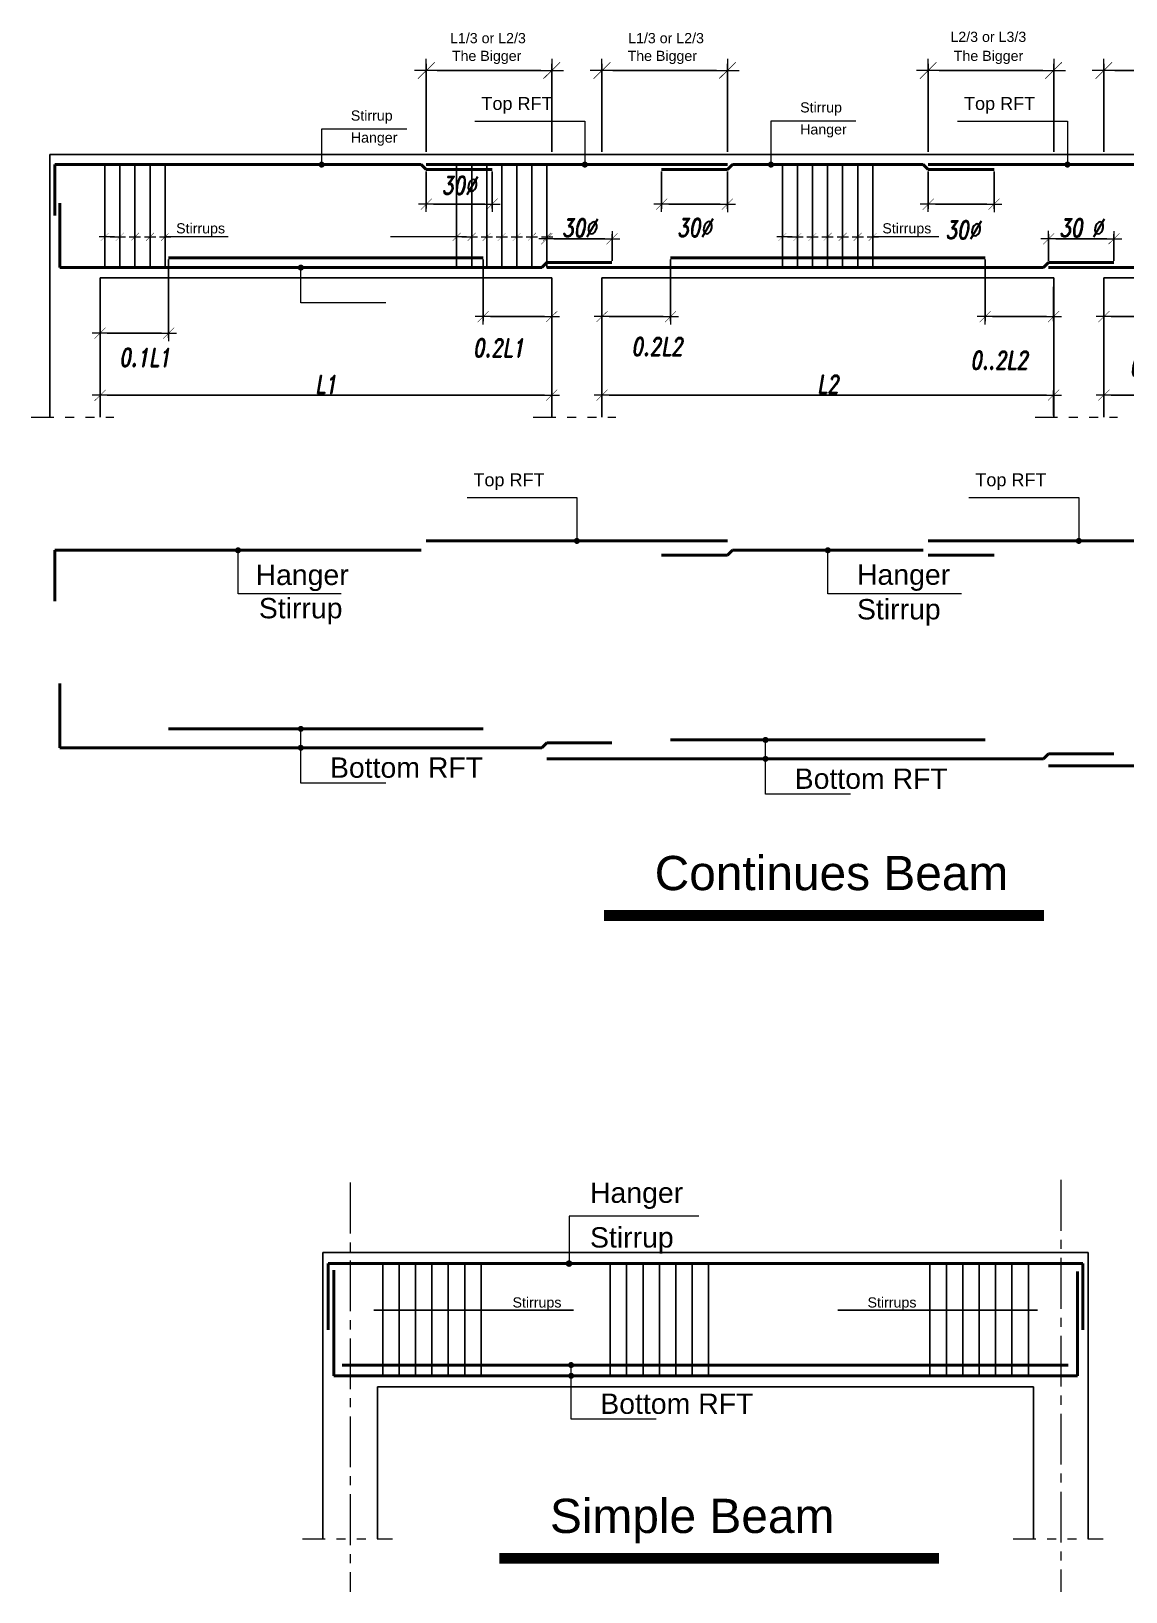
# Model space of a CAD drawing. Header units: metres. Extents: x 202848 to 204724, y 1924431 to 1925550.
# Drawn here: x 203866.86 to 203878.97, y 1924952.9 to 1924970.17 of the extents above; entities that cross this region are included whole.
import ezdxf

# ---------------------------------------------------------------- set-up
doc = ezdxf.new("R2010")
doc.units = ezdxf.units.M
doc.header["$MEASUREMENT"] = 0
doc.linetypes.add('CENTER2', pattern=[1.125, 0.75, -0.125, 0.125, -0.125])
doc.linetypes.add('DIVIDE2', pattern=[0.625, 0.25, -0.125, 0, -0.125, 0, -0.125])
for name, color, linetype, lineweight in [('AXES', 254, 'CENTER2', 9), ('Dim', 8, 'Continuous', 15), ('steel', 5, 'Continuous', 40)]:
    doc.layers.add(name, color=color, linetype=linetype, lineweight=lineweight)
for name, color, linetype in [('H.Text', 3, 'Continuous'), ('SEC-CON', 3, 'Continuous'), ('semells', 40, 'Continuous'), ('STIRR', 8, 'Continuous')]:
    doc.layers.add(name, color=color, linetype=linetype)
doc.styles.add('1', font='arial.ttf')
doc.styles.add('H.English', font='arial.ttf')
doc.styles.add('SEC-DIM1', font='romand.shx', dxfattribs={"width": 0.75, "oblique": 10})
doc.dimstyles.new('SEC-DIM1', dxfattribs={"dimtxt": 0.2, "dimasz": 0.08, "dimexe": 0.05, "dimexo": 0.02, "dimgap": 0.02, "dimtad": 1, "dimdec": 3, "dimzin": 0, "dimdsep": 46, "dimtxsty": 'SEC-DIM1', "dimblk1": 'DD', "dimblk2": 'DD', "dimsah": 1, "dimcen": 1, "dimclrd": 8, "dimclre": 8, "dimclrt": 3, "dimadec": 0, "dimazin": 0, "dimtfac": 1, "dimtdec": 3, "dimtmove": 2, "dimatfit": 3, "dimldrblk": 'DD', "dimfxl": 1, "dimtolj": 1, "dimtzin": 0, "dimarcsym": 0})

# ---------------------------------------------------------------- blocks, each defined once
blk = doc.blocks.new('DD')
at = {"layer": 'Dim'}
for p, q in [((-1.07, 0), (1.09, 0)), ((0, 1.07), (0, -1.09))]:
    blk.add_line(p, q, dxfattribs=at)
at = {"layer": 'Dim', "const_width": 0.0662}
blk.add_lwpolyline([(0.76, 0.76), (-0.77, -0.76)], dxfattribs=at)
blk = doc.blocks.new('*D1047')
at = {"layer": 'Defpoints', "color": 0, "lineweight": -2, "transparency": 16777216}
for p in [(203878.167, 1924966.143), (203873.171, 1924965.897), (203878.167, 1924965.897)]:
    blk.add_point(p, dxfattribs=at)
at = {"layer": 'Dim', "color": 8, "lineweight": -2, "transparency": 16777216}
for p, q in [((203873.171, 1924965.917), (203873.171, 1924966.193)), ((203878.167, 1924965.917), (203878.167, 1924966.193)), ((203873.251, 1924966.143), (203878.087, 1924966.143))]:
    blk.add_line(p, q, dxfattribs=at)
at = {"layer": 'Dim', "color": 8, "lineweight": -2, "transparency": 16777216, "xscale": 0.08, "yscale": 0.08, "zscale": 0.08, "rotation": 180}
blk.add_blockref('DD', (203873.171, 1924966.143), dxfattribs=at)
at = {"layer": 'Dim', "color": 8, "lineweight": -2, "transparency": 16777216, "xscale": 0.08, "yscale": 0.08, "zscale": 0.08}
blk.add_blockref('DD', (203878.167, 1924966.143), dxfattribs=at)
at = {"layer": 'Dim', "color": 3, "transparency": 16777216, "insert": (203875.669, 1924966.263), "char_height": 0.2, "attachment_point": 5, "style": 'SEC-DIM1'}
blk.add_mtext('\\A1;L2', dxfattribs=at)
blk = doc.blocks.new('*D1048')
at = {"layer": 'Defpoints', "color": 0, "lineweight": -2, "transparency": 16777216}
for p in [(203872.615, 1924966.141), (203867.619, 1924965.897), (203872.615, 1924965.897)]:
    blk.add_point(p, dxfattribs=at)
at = {"layer": 'Dim', "color": 8, "lineweight": -2, "transparency": 16777216}
for p, q in [((203867.619, 1924965.917), (203867.619, 1924966.191)), ((203872.615, 1924965.917), (203872.615, 1924966.191)), ((203867.699, 1924966.141), (203872.535, 1924966.141))]:
    blk.add_line(p, q, dxfattribs=at)
at = {"layer": 'Dim', "color": 8, "lineweight": -2, "transparency": 16777216, "xscale": 0.08, "yscale": 0.08, "zscale": 0.08, "rotation": 180}
blk.add_blockref('DD', (203867.619, 1924966.141), dxfattribs=at)
at = {"layer": 'Dim', "color": 8, "lineweight": -2, "transparency": 16777216, "xscale": 0.08, "yscale": 0.08, "zscale": 0.08}
blk.add_blockref('DD', (203872.615, 1924966.141), dxfattribs=at)
at = {"layer": 'Dim', "color": 3, "transparency": 16777216, "insert": (203870.117, 1924966.261), "char_height": 0.2, "attachment_point": 5, "style": 'SEC-DIM1'}
blk.add_mtext('\\A1;L1', dxfattribs=at)
blk = doc.blocks.new('*D1049')
at = {"layer": 'Defpoints', "color": 0, "lineweight": -2, "transparency": 16777216}
for p in [(203871.227, 1924968.637), (203871.956, 1924968.637), (203871.956, 1924968.256)]:
    blk.add_point(p, dxfattribs=at)
at = {"layer": 'Dim', "color": 8, "lineweight": -2, "transparency": 16777216}
for p, q in [((203871.227, 1924968.617), (203871.227, 1924968.206)), ((203871.956, 1924968.617), (203871.956, 1924968.206)), ((203871.307, 1924968.256), (203871.876, 1924968.256))]:
    blk.add_line(p, q, dxfattribs=at)
at = {"layer": 'Dim', "color": 8, "lineweight": -2, "transparency": 16777216, "xscale": 0.08, "yscale": 0.08, "zscale": 0.08, "rotation": 180}
blk.add_blockref('DD', (203871.227, 1924968.256), dxfattribs=at)
at = {"layer": 'Dim', "color": 8, "lineweight": -2, "transparency": 16777216, "xscale": 0.08, "yscale": 0.08, "zscale": 0.08}
blk.add_blockref('DD', (203871.956, 1924968.256), dxfattribs=at)
at = {"layer": 'Dim', "color": 3, "transparency": 16777216, "insert": (203871.592, 1924968.463), "char_height": 0.2, "attachment_point": 5, "style": 'SEC-DIM1'}
blk.add_mtext('\\A1;30%%c', dxfattribs=at)
blk = doc.blocks.new('*D1050')
at = {"layer": 'Defpoints', "color": 0, "lineweight": -2, "transparency": 16777216}
for p in [(203873.282, 1924967.872), (203872.56, 1924967.608), (203873.282, 1924967.608)]:
    blk.add_point(p, dxfattribs=at)
at = {"layer": 'Dim', "color": 8, "lineweight": -2, "transparency": 16777216}
for p, q in [((203872.56, 1924967.628), (203872.56, 1924967.922)), ((203873.282, 1924967.628), (203873.282, 1924967.922)), ((203872.64, 1924967.872), (203873.202, 1924967.872))]:
    blk.add_line(p, q, dxfattribs=at)
at = {"layer": 'Dim', "color": 8, "lineweight": -2, "transparency": 16777216, "xscale": 0.08, "yscale": 0.08, "zscale": 0.08, "rotation": 180}
blk.add_blockref('DD', (203872.56, 1924967.872), dxfattribs=at)
at = {"layer": 'Dim', "color": 8, "lineweight": -2, "transparency": 16777216, "xscale": 0.08, "yscale": 0.08, "zscale": 0.08}
blk.add_blockref('DD', (203873.282, 1924967.872), dxfattribs=at)
at = {"layer": 'Dim', "color": 3, "transparency": 16777216, "insert": (203872.921, 1924967.992), "char_height": 0.2, "attachment_point": 5, "style": 'SEC-DIM1'}
blk.add_mtext('\\A1;30%%c', dxfattribs=at)
blk = doc.blocks.new('*D1051')
at = {"layer": 'Defpoints', "color": 0, "lineweight": -2, "transparency": 16777216}
for p in [(203871.857, 1924967.662), (203872.615, 1924967.361), (203872.615, 1924967.011)]:
    blk.add_point(p, dxfattribs=at)
at = {"layer": 'Dim', "color": 8, "lineweight": -2, "transparency": 16777216}
for p, q in [((203871.857, 1924967.642), (203871.857, 1924966.961)), ((203872.615, 1924967.341), (203872.615, 1924966.961)), ((203871.937, 1924967.011), (203872.535, 1924967.011))]:
    blk.add_line(p, q, dxfattribs=at)
at = {"layer": 'Dim', "color": 8, "lineweight": -2, "transparency": 16777216, "xscale": 0.08, "yscale": 0.08, "zscale": 0.08, "rotation": 180}
blk.add_blockref('DD', (203871.857, 1924967.011), dxfattribs=at)
at = {"layer": 'Dim', "color": 8, "lineweight": -2, "transparency": 16777216, "xscale": 0.08, "yscale": 0.08, "zscale": 0.08}
blk.add_blockref('DD', (203872.615, 1924967.011), dxfattribs=at)
at = {"layer": 'Dim', "color": 3, "transparency": 16777216, "insert": (203872.026, 1924966.665), "char_height": 0.2, "attachment_point": 5, "style": 'SEC-DIM1'}
blk.add_mtext('\\A1;0.2L1', dxfattribs=at)
blk = doc.blocks.new('*D1052')
at = {"layer": 'Defpoints', "color": 0, "lineweight": -2, "transparency": 16777216}
for p in [(203868.377, 1924967.662), (203867.619, 1924967.361), (203867.619, 1924966.828)]:
    blk.add_point(p, dxfattribs=at)
at = {"layer": 'Dim', "color": 8, "lineweight": -2, "transparency": 16777216}
for p, q in [((203868.377, 1924967.642), (203868.377, 1924966.778)), ((203867.619, 1924967.341), (203867.619, 1924966.778)), ((203868.297, 1924966.828), (203867.699, 1924966.828))]:
    blk.add_line(p, q, dxfattribs=at)
at = {"layer": 'Dim', "color": 8, "lineweight": -2, "transparency": 16777216, "xscale": 0.08, "yscale": 0.08, "zscale": 0.08, "rotation": 180}
blk.add_blockref('DD', (203867.619, 1924966.828), dxfattribs=at)
at = {"layer": 'Dim', "color": 8, "lineweight": -2, "transparency": 16777216, "xscale": 0.08, "yscale": 0.08, "zscale": 0.08}
blk.add_blockref('DD', (203868.377, 1924966.828), dxfattribs=at)
at = {"layer": 'Dim', "color": 3, "transparency": 16777216, "insert": (203868.113, 1924966.559), "char_height": 0.2, "attachment_point": 5, "style": 'SEC-DIM1'}
blk.add_mtext('\\A1;0.1L1', dxfattribs=at)
blk = doc.blocks.new('*D1053')
at = {"layer": 'Defpoints', "color": 0, "lineweight": -2, "transparency": 16777216}
for p in [(203873.83, 1924968.637), (203874.559, 1924968.637), (203874.559, 1924968.255)]:
    blk.add_point(p, dxfattribs=at)
at = {"layer": 'Dim', "color": 8, "lineweight": -2, "transparency": 16777216}
for p, q in [((203873.83, 1924968.617), (203873.83, 1924968.205)), ((203874.559, 1924968.617), (203874.559, 1924968.205)), ((203873.91, 1924968.255), (203874.479, 1924968.255))]:
    blk.add_line(p, q, dxfattribs=at)
at = {"layer": 'Dim', "color": 8, "lineweight": -2, "transparency": 16777216, "xscale": 0.08, "yscale": 0.08, "zscale": 0.08, "rotation": 180}
blk.add_blockref('DD', (203873.83, 1924968.255), dxfattribs=at)
at = {"layer": 'Dim', "color": 8, "lineweight": -2, "transparency": 16777216, "xscale": 0.08, "yscale": 0.08, "zscale": 0.08}
blk.add_blockref('DD', (203874.559, 1924968.255), dxfattribs=at)
at = {"layer": 'Dim', "color": 3, "transparency": 16777216, "insert": (203874.195, 1924967.995), "char_height": 0.2, "attachment_point": 5, "style": 'SEC-DIM1'}
blk.add_mtext('\\A1;30%%c', dxfattribs=at)
blk = doc.blocks.new('*D1054')
at = {"layer": 'Defpoints', "color": 0, "lineweight": -2, "transparency": 16777216}
for p in [(203877.409, 1924967.662), (203878.167, 1924967.361), (203878.167, 1924967.011)]:
    blk.add_point(p, dxfattribs=at)
at = {"layer": 'Dim', "color": 8, "lineweight": -2, "transparency": 16777216}
for p, q in [((203877.409, 1924967.642), (203877.409, 1924966.961)), ((203878.167, 1924967.341), (203878.167, 1924966.961)), ((203877.489, 1924967.011), (203878.087, 1924967.011))]:
    blk.add_line(p, q, dxfattribs=at)
at = {"layer": 'Dim', "color": 8, "lineweight": -2, "transparency": 16777216, "xscale": 0.08, "yscale": 0.08, "zscale": 0.08, "rotation": 180}
blk.add_blockref('DD', (203877.409, 1924967.011), dxfattribs=at)
at = {"layer": 'Dim', "color": 8, "lineweight": -2, "transparency": 16777216, "xscale": 0.08, "yscale": 0.08, "zscale": 0.08}
blk.add_blockref('DD', (203878.167, 1924967.011), dxfattribs=at)
at = {"layer": 'Dim', "color": 3, "transparency": 16777216, "insert": (203877.563, 1924966.528), "char_height": 0.2, "attachment_point": 5, "style": 'SEC-DIM1'}
blk.add_mtext('\\A1;0..2L2', dxfattribs=at)
blk = doc.blocks.new('*D1055')
at = {"layer": 'Defpoints', "color": 0, "lineweight": -2, "transparency": 16777216}
for p in [(203873.929, 1924967.662), (203873.171, 1924967.361), (203873.171, 1924967.011)]:
    blk.add_point(p, dxfattribs=at)
at = {"layer": 'Dim', "color": 8, "lineweight": -2, "transparency": 16777216}
for p, q in [((203873.929, 1924967.642), (203873.929, 1924966.961)), ((203873.171, 1924967.341), (203873.171, 1924966.961)), ((203873.849, 1924967.011), (203873.251, 1924967.011))]:
    blk.add_line(p, q, dxfattribs=at)
at = {"layer": 'Dim', "color": 8, "lineweight": -2, "transparency": 16777216, "xscale": 0.08, "yscale": 0.08, "zscale": 0.08, "rotation": 180}
blk.add_blockref('DD', (203873.171, 1924967.011), dxfattribs=at)
at = {"layer": 'Dim', "color": 8, "lineweight": -2, "transparency": 16777216, "xscale": 0.08, "yscale": 0.08, "zscale": 0.08}
blk.add_blockref('DD', (203873.929, 1924967.011), dxfattribs=at)
at = {"layer": 'Dim', "color": 3, "transparency": 16777216, "insert": (203873.779, 1924966.679), "char_height": 0.2, "attachment_point": 5, "style": 'SEC-DIM1'}
blk.add_mtext('\\A1;0.2L2', dxfattribs=at)
blk = doc.blocks.new('*D1056')
at = {"layer": 'Defpoints', "color": 0, "lineweight": -2, "transparency": 16777216}
for p in [(203876.779, 1924968.637), (203877.508, 1924968.637), (203877.508, 1924968.255)]:
    blk.add_point(p, dxfattribs=at)
at = {"layer": 'Dim', "color": 8, "lineweight": -2, "transparency": 16777216}
for p, q in [((203876.779, 1924968.617), (203876.779, 1924968.205)), ((203877.508, 1924968.617), (203877.508, 1924968.205)), ((203876.859, 1924968.255), (203877.428, 1924968.255))]:
    blk.add_line(p, q, dxfattribs=at)
at = {"layer": 'Dim', "color": 8, "lineweight": -2, "transparency": 16777216, "xscale": 0.08, "yscale": 0.08, "zscale": 0.08, "rotation": 180}
blk.add_blockref('DD', (203876.779, 1924968.255), dxfattribs=at)
at = {"layer": 'Dim', "color": 8, "lineweight": -2, "transparency": 16777216, "xscale": 0.08, "yscale": 0.08, "zscale": 0.08}
blk.add_blockref('DD', (203877.508, 1924968.255), dxfattribs=at)
at = {"layer": 'Dim', "color": 3, "transparency": 16777216, "insert": (203877.163, 1924967.97), "char_height": 0.2, "attachment_point": 5, "style": 'SEC-DIM1'}
blk.add_mtext('\\A1;30%%c', dxfattribs=at)
blk = doc.blocks.new('*D1059')
at = {"layer": 'Defpoints', "color": 0, "lineweight": -2, "transparency": 16777216}
for p in [(203879.481, 1924967.662), (203878.723, 1924967.361), (203878.723, 1924967.011)]:
    blk.add_point(p, dxfattribs=at)
at = {"layer": 'Dim', "color": 8, "lineweight": -2, "transparency": 16777216}
for p, q in [((203879.481, 1924967.642), (203879.481, 1924966.961)), ((203878.723, 1924967.341), (203878.723, 1924966.961)), ((203879.401, 1924967.011), (203878.803, 1924967.011))]:
    blk.add_line(p, q, dxfattribs=at)
at = {"layer": 'Dim', "color": 8, "lineweight": -2, "transparency": 16777216, "xscale": 0.08, "yscale": 0.08, "zscale": 0.08, "rotation": 180}
blk.add_blockref('DD', (203878.723, 1924967.011), dxfattribs=at)
at = {"layer": 'Dim', "color": 8, "lineweight": -2, "transparency": 16777216, "xscale": 0.08, "yscale": 0.08, "zscale": 0.08}
blk.add_blockref('DD', (203879.481, 1924967.011), dxfattribs=at)
at = {"layer": 'Dim', "color": 3, "transparency": 16777216, "insert": (203879.291, 1924966.453), "char_height": 0.2, "attachment_point": 5, "style": 'SEC-DIM1'}
blk.add_mtext('\\A1;0.2L3', dxfattribs=at)
blk = doc.blocks.new('*D1044')
at = {"layer": 'Defpoints', "color": 0, "lineweight": -2, "transparency": 16777216}
for p in [(203878.834, 1924967.872), (203878.112, 1924967.608), (203878.834, 1924967.608)]:
    blk.add_point(p, dxfattribs=at)
at = {"layer": 'Dim', "color": 8, "lineweight": -2, "transparency": 16777216}
for p, q in [((203878.112, 1924967.628), (203878.112, 1924967.922)), ((203878.834, 1924967.628), (203878.834, 1924967.922)), ((203878.192, 1924967.872), (203878.754, 1924967.872))]:
    blk.add_line(p, q, dxfattribs=at)
at = {"layer": 'Dim', "color": 8, "lineweight": -2, "transparency": 16777216, "xscale": 0.08, "yscale": 0.08, "zscale": 0.08, "rotation": 180}
blk.add_blockref('DD', (203878.112, 1924967.872), dxfattribs=at)
at = {"layer": 'Dim', "color": 8, "lineweight": -2, "transparency": 16777216, "xscale": 0.08, "yscale": 0.08, "zscale": 0.08}
blk.add_blockref('DD', (203878.834, 1924967.872), dxfattribs=at)
at = {"layer": 'Dim', "color": 3, "transparency": 16777216, "insert": (203878.473, 1924967.992), "char_height": 0.2, "attachment_point": 5, "style": 'SEC-DIM1'}
blk.add_mtext('\\A1;30 %%c', dxfattribs=at)
blk = doc.blocks.new('*D1046')
at = {"layer": 'Defpoints', "color": 0, "lineweight": -2, "transparency": 16777216}
for p in [(203883.72, 1924966.143), (203878.723, 1924965.897), (203883.72, 1924965.897)]:
    blk.add_point(p, dxfattribs=at)
at = {"layer": 'Dim', "color": 8, "lineweight": -2, "transparency": 16777216}
for p, q in [((203878.723, 1924965.917), (203878.723, 1924966.193)), ((203883.72, 1924965.917), (203883.72, 1924966.193)), ((203878.803, 1924966.143), (203883.64, 1924966.143))]:
    blk.add_line(p, q, dxfattribs=at)
at = {"layer": 'Dim', "color": 8, "lineweight": -2, "transparency": 16777216, "xscale": 0.08, "yscale": 0.08, "zscale": 0.08, "rotation": 180}
blk.add_blockref('DD', (203878.723, 1924966.143), dxfattribs=at)
at = {"layer": 'Dim', "color": 8, "lineweight": -2, "transparency": 16777216, "xscale": 0.08, "yscale": 0.08, "zscale": 0.08}
blk.add_blockref('DD', (203883.72, 1924966.143), dxfattribs=at)
at = {"layer": 'Dim', "color": 3, "transparency": 16777216, "insert": (203881.221, 1924966.263), "char_height": 0.2, "attachment_point": 5, "style": 'SEC-DIM1'}
blk.add_mtext('\\A1;L3', dxfattribs=at)

msp = doc.modelspace()

# ---------------------------------------------------------------- linework, layer by layer
at = {"color": 8}
for p, q in [((203867.6715, 1924967.908), (203867.6715, 1924967.9298)), ((203867.7296, 1924967.8935), (203867.78, 1924967.8935)), ((203867.8381, 1924967.908), (203867.8381, 1924967.9298)), ((203868.0046, 1924967.908), (203868.0046, 1924967.9298)), ((203868.1712, 1924967.908), (203868.1712, 1924967.9298)), ((203868.3378, 1924967.908), (203868.3378, 1924967.9298)), ((203871.563, 1924967.908), (203871.563, 1924967.9298)), ((203871.6211, 1924967.8935), (203871.6715, 1924967.8935)), ((203871.7296, 1924967.908), (203871.7296, 1924967.9298)), ((203871.8961, 1924967.908), (203871.8961, 1924967.9298)), ((203872.0627, 1924967.908), (203872.0627, 1924967.9298)), ((203872.2292, 1924967.908), (203872.2292, 1924967.9298)), ((203872.3958, 1924967.908), (203872.3958, 1924967.9298)), ((203872.5624, 1924967.908), (203872.5624, 1924967.9298)), ((203875.1668, 1924967.908), (203875.1668, 1924967.9298)), ((203875.2249, 1924967.8935), (203875.2753, 1924967.8935)), ((203875.3334, 1924967.908), (203875.3334, 1924967.9298)), ((203875.4999, 1924967.908), (203875.4999, 1924967.9298)), ((203875.6665, 1924967.908), (203875.6665, 1924967.9298)), ((203875.8331, 1924967.908), (203875.8331, 1924967.9298)), ((203875.9996, 1924967.908), (203875.9996, 1924967.9298)), ((203876.1662, 1924967.908), (203876.1662, 1924967.9298)), ((203870.7455, 1924956.0319), (203870.7455, 1924956.0556)), ((203870.8087, 1924956.0161), (203870.8637, 1924956.0161)), ((203870.9269, 1924956.0319), (203870.9269, 1924956.0556)), ((203871.1084, 1924956.0319), (203871.1084, 1924956.0556)), ((203871.2898, 1924956.0319), (203871.2898, 1924956.0556)), ((203871.4713, 1924956.0319), (203871.4713, 1924956.0556)), ((203871.6527, 1924956.0319), (203871.6527, 1924956.0556)), ((203871.8342, 1924956.0319), (203871.8342, 1924956.0556)), ((203876.7991, 1924956.0319), (203876.7991, 1924956.0556)), ((203876.9805, 1924956.0319), (203876.9805, 1924956.0556)), ((203877.162, 1924956.0319), (203877.162, 1924956.0556)), ((203877.3434, 1924956.0319), (203877.3434, 1924956.0556)), ((203877.5249, 1924956.0319), (203877.5249, 1924956.0556)), ((203877.7063, 1924956.0319), (203877.7063, 1924956.0556)), ((203877.8245, 1924956.0161), (203877.7696, 1924956.0161)), ((203877.8877, 1924956.0319), (203877.8877, 1924956.0556))]:
    msp.add_line(p, q, dxfattribs=at)
at = {"layer": 'AXES', "ltscale": 0.75}
for p, q in [((203870.3853, 1924957.4305), (203870.3853, 1924952.9019)), ((203878.2479, 1924957.4594), (203878.2479, 1924952.9019))]:
    msp.add_line(p, q, dxfattribs=at)
at = {"layer": 'Dim', "color": 8}
for p, q in [((203871.7662, 1924969.1743), (203872.9812, 1924969.1743)), ((203872.9812, 1924969.1743), (203872.9812, 1924968.6929)), ((203875.9807, 1924969.1743), (203875.0402, 1924969.1743)), ((203875.0402, 1924969.1743), (203875.0402, 1924968.6929)), ((203877.1046, 1924969.1743), (203878.3197, 1924969.1743)), ((203878.3197, 1924969.1743), (203878.3197, 1924968.6929)), ((203871.0105, 1924969.0838), (203870.07, 1924969.0838)), ((203870.07, 1924969.0838), (203870.07, 1924968.6929)), ((203875.4999, 1924968.1229), (203875.4999, 1924967.6416)), ((203869.0351, 1924967.8935), (203868.3378, 1924967.8935)), ((203871.563, 1924967.8935), (203870.831, 1924967.8935)), ((203876.8982, 1924967.8935), (203876.1662, 1924967.8935)), ((203869.8393, 1924967.1621), (203869.8393, 1924967.5529)), ((203870.7798, 1924967.1621), (203869.8393, 1924967.1621)), ((203871.6779, 1924965.0105), (203872.893, 1924965.0105)), ((203872.893, 1924965.0105), (203872.893, 1924964.5291)), ((203877.23, 1924965.0105), (203878.445, 1924965.0105)), ((203878.445, 1924965.0105), (203878.445, 1924964.5291)), ((203869.1453, 1924963.9442), (203869.1453, 1924964.4255)), ((203875.669, 1924963.9442), (203875.669, 1924964.4255)), ((203870.2845, 1924963.9442), (203869.1453, 1924963.9442)), ((203877.1475, 1924963.9442), (203875.669, 1924963.9442)), ((203869.8393, 1924962.0586), (203869.8393, 1924962.4495)), ((203869.8393, 1924961.8498), (203869.8393, 1924962.2406)), ((203874.9799, 1924961.9357), (203874.9799, 1924962.3266)), ((203874.9799, 1924961.7269), (203874.9799, 1924962.1177)), ((203870.7798, 1924961.8498), (203869.8393, 1924961.8498)), ((203875.9204, 1924961.7269), (203874.9799, 1924961.7269)), ((203874.2407, 1924957.0577), (203872.8064, 1924957.0577)), ((203872.8064, 1924957.0577), (203872.8064, 1924956.5333)), ((203872.8293, 1924955.0199), (203872.8293, 1924955.4108)), ((203872.8293, 1924954.8111), (203872.8293, 1924955.2019)), ((203873.7698, 1924954.8111), (203872.8293, 1924954.8111))]:
    msp.add_line(p, q, dxfattribs=at)
at = {"layer": 'Dim', "linetype": 'DIVIDE2'}
for p, q in [((203866.8573, 1924965.8971), (203867.7712, 1924965.8971)), ((203872.4093, 1924965.8971), (203873.3233, 1924965.8971)), ((203877.9614, 1924965.8971), (203878.8753, 1924965.8971)), ((203869.8585, 1924953.4876), (203870.8541, 1924953.4876)), ((203877.721, 1924953.4876), (203878.7166, 1924953.4876))]:
    msp.add_line(p, q, dxfattribs=at)
at = {"layer": 'Dim'}
for points, const_width in [([(203870.0534, 1924968.6929, 1), (203870.0867, 1924968.6929, 1)], 0.0333), ([(203872.9646, 1924968.6929, 1), (203872.9979, 1924968.6929, 1)], 0.0333), ([(203875.0235, 1924968.6929, 1), (203875.0568, 1924968.6929, 1)], 0.0333), ([(203878.303, 1924968.6929, 1), (203878.3363, 1924968.6929, 1)], 0.0333), ([(203869.8227, 1924967.5529, -1), (203869.856, 1924967.5529, -1)], 0.0333), ([(203869.1287, 1924964.4255, -1), (203869.162, 1924964.4255, -1)], 0.0333), ([(203872.8763, 1924964.5291, 1), (203872.9096, 1924964.5291, 1)], 0.0333), ([(203875.6524, 1924964.4255, -1), (203875.6857, 1924964.4255, -1)], 0.0333), ([(203878.4284, 1924964.5291, 1), (203878.4617, 1924964.5291, 1)], 0.0333), ([(203869.8227, 1924962.4495, -1), (203869.856, 1924962.4495, -1)], 0.0333), ([(203869.8227, 1924962.2406, -1), (203869.856, 1924962.2406, -1)], 0.0333), ([(203874.9632, 1924962.3266, 1), (203874.9965, 1924962.3266, 1)], 0.0333), ([(203874.9632, 1924962.3266, -1), (203874.9965, 1924962.3266, -1)], 0.0333), ([(203874.9632, 1924962.1177, -1), (203874.9965, 1924962.1177, -1)], 0.0333), ([(203872.7882, 1924956.5333, 1), (203872.8245, 1924956.5333, 1)], 0.0363), ([(203872.8126, 1924955.4108, -1), (203872.8459, 1924955.4108, -1)], 0.0333), ([(203872.8126, 1924955.2915, -1), (203872.8459, 1924955.2915, -1)], 0.0333)]:
    msp.add_lwpolyline(points, format="xyb", close=True, dxfattribs=dict(at, const_width=const_width))
at = {"layer": 'H.Text', "color": 8, "linetype": 'Continuous'}
for p, q in [((203871.2274, 1924968.834), (203871.2274, 1924969.8092)), ((203872.6154, 1924968.834), (203872.6154, 1924969.8092)), ((203873.1706, 1924968.834), (203873.1706, 1924969.8092)), ((203874.5586, 1924968.834), (203874.5586, 1924969.8092)), ((203876.7794, 1924968.834), (203876.7794, 1924969.8092)), ((203878.1674, 1924968.834), (203878.1674, 1924969.8092)), ((203878.7226, 1924968.834), (203878.7226, 1924969.8092)), ((203872.4954, 1924969.7342), (203871.3474, 1924969.7342)), ((203874.4386, 1924969.7342), (203873.2906, 1924969.7342)), ((203878.0474, 1924969.7342), (203876.8994, 1924969.7342)), ((203879.9907, 1924969.7342), (203878.8426, 1924969.7342))]:
    msp.add_line(p, q, dxfattribs=at)
at = {"layer": 'SEC-CON'}
for p, q in [((203867.0633, 1924968.804), (203886.5125, 1924968.804)), ((203867.0633, 1924968.804), (203867.0633, 1924965.8971)), ((203867.6185, 1924967.4419), (203872.6154, 1924967.4419)), ((203867.6185, 1924967.4419), (203867.6185, 1924965.8971)), ((203872.6154, 1924967.4419), (203872.6154, 1924965.8971)), ((203873.1706, 1924967.4419), (203878.1674, 1924967.4419)), ((203873.1706, 1924967.4419), (203873.1706, 1924965.8971)), ((203878.1674, 1924967.4419), (203878.1674, 1924965.8971)), ((203878.7226, 1924967.4419), (203883.7195, 1924967.4419)), ((203878.7226, 1924967.4419), (203878.7226, 1924965.8971)), ((203870.0829, 1924956.6543), (203878.5503, 1924956.6543)), ((203870.0829, 1924956.6543), (203870.0829, 1924953.4876)), ((203878.5503, 1924956.6543), (203878.5503, 1924953.4876)), ((203870.6878, 1924955.1705), (203877.9455, 1924955.1705)), ((203870.6878, 1924955.1705), (203870.6878, 1924953.4876)), ((203877.9455, 1924955.1705), (203877.9455, 1924953.4876))]:
    msp.add_line(p, q, dxfattribs=at)
at = {"layer": 'semells', "color": 4, "const_width": 0.121}
for points in [[(203873.1941, 1924960.3849), (203878.0592, 1924960.3849)], [(203872.0354, 1924953.2723), (203876.9005, 1924953.2723)]]:
    msp.add_lwpolyline(points, dxfattribs=at)
at = {"layer": 'steel', "color": 2}
for p, q in [((203871.1718, 1924968.6929), (203867.1188, 1924968.6929)), ((203867.1188, 1924968.6929), (203867.1188, 1924968.1308)), ((203871.1718, 1924968.6929), (203871.2274, 1924968.6374)), ((203871.2274, 1924968.6374), (203871.9559, 1924968.6374)), ((203874.5586, 1924968.6374), (203873.83, 1924968.6374)), ((203874.6141, 1924968.6929), (203874.5586, 1924968.6374)), ((203874.6141, 1924968.6929), (203876.7239, 1924968.6929)), ((203876.7239, 1924968.6929), (203876.7794, 1924968.6374)), ((203876.7794, 1924968.6374), (203877.508, 1924968.6374)), ((203871.1718, 1924964.4255), (203867.1188, 1924964.4255)), ((203867.1188, 1924964.4255), (203867.1188, 1924963.8634)), ((203874.5586, 1924964.37), (203873.83, 1924964.37)), ((203874.6141, 1924964.4255), (203874.5586, 1924964.37)), ((203874.6141, 1924964.4255), (203876.7239, 1924964.4255)), ((203876.7794, 1924964.37), (203877.508, 1924964.37)), ((203878.4898, 1924956.5333), (203870.1434, 1924956.5333)), ((203870.1434, 1924956.5333), (203870.1434, 1924955.7999)), ((203878.4898, 1924956.5333), (203878.4898, 1924955.7999))]:
    msp.add_line(p, q, dxfattribs=at)
at = {"layer": 'steel', "color": 1}
for p, q in [((203874.5586, 1924968.6929), (203871.2274, 1924968.6929)), ((203880.1107, 1924968.6929), (203876.7794, 1924968.6929)), ((203867.1744, 1924968.2656), (203867.1744, 1924967.5529)), ((203867.1744, 1924967.5529), (203872.5043, 1924967.5529)), ((203868.3768, 1924967.6625), (203871.8571, 1924967.6625)), ((203872.5043, 1924967.5529), (203872.5599, 1924967.6085)), ((203872.5599, 1924967.6085), (203873.2816, 1924967.6085)), ((203878.0564, 1924967.5529), (203872.5599, 1924967.5529)), ((203873.9288, 1924967.6625), (203877.4092, 1924967.6625)), ((203878.0564, 1924967.5529), (203878.1119, 1924967.6085)), ((203878.1119, 1924967.6085), (203878.8337, 1924967.6085)), ((203883.6085, 1924967.5529), (203878.1119, 1924967.5529)), ((203874.5586, 1924964.5291), (203871.2274, 1924964.5291)), ((203880.1107, 1924964.5291), (203876.7794, 1924964.5291)), ((203867.1744, 1924962.9532), (203867.1744, 1924962.2406)), ((203868.3768, 1924962.4495), (203871.8571, 1924962.4495)), ((203867.1744, 1924962.2406), (203872.5043, 1924962.2406)), ((203872.5043, 1924962.2406), (203872.5599, 1924962.2961)), ((203872.5599, 1924962.2961), (203873.2816, 1924962.2961)), ((203873.9288, 1924962.3295), (203877.4092, 1924962.3295)), ((203878.0564, 1924962.1177), (203872.5599, 1924962.1177)), ((203878.0564, 1924962.1177), (203878.1119, 1924962.1732)), ((203878.1119, 1924962.1732), (203878.8337, 1924962.1732)), ((203883.6085, 1924962.0413), (203878.1119, 1924962.0413)), ((203870.2039, 1924956.4598), (203870.2039, 1924955.2915)), ((203878.4293, 1924956.4457), (203878.4293, 1924955.2915)), ((203870.2039, 1924955.2915), (203878.4293, 1924955.2915)), ((203870.2953, 1924955.4108), (203878.3262, 1924955.4108))]:
    msp.add_line(p, q, dxfattribs=at)
at = {"layer": 'STIRR'}
for p, q in [((203867.6715, 1924967.5529), (203867.6715, 1924968.6929)), ((203867.8381, 1924967.5529), (203867.8381, 1924968.6929)), ((203868.0046, 1924967.5529), (203868.0046, 1924968.6929)), ((203868.1712, 1924967.5529), (203868.1712, 1924968.6929)), ((203868.3378, 1924967.5529), (203868.3378, 1924968.6929)), ((203871.563, 1924967.5529), (203871.563, 1924968.6929)), ((203871.7296, 1924967.5529), (203871.7296, 1924968.6929)), ((203871.8961, 1924967.5529), (203871.8961, 1924968.6929)), ((203872.0627, 1924967.5529), (203872.0627, 1924968.6929)), ((203872.2292, 1924967.5529), (203872.2292, 1924968.6929)), ((203872.3958, 1924967.5529), (203872.3958, 1924968.6929)), ((203872.5624, 1924967.5529), (203872.5624, 1924968.6929)), ((203875.1668, 1924967.5529), (203875.1668, 1924968.6929)), ((203875.3334, 1924967.5529), (203875.3334, 1924968.6929)), ((203875.4999, 1924967.5529), (203875.4999, 1924968.6929)), ((203875.6665, 1924967.5529), (203875.6665, 1924968.6929)), ((203875.8331, 1924967.5529), (203875.8331, 1924968.6929)), ((203875.9996, 1924967.5529), (203875.9996, 1924968.6929)), ((203876.1662, 1924967.5529), (203876.1662, 1924968.6929)), ((203870.7455, 1924955.2915), (203870.7455, 1924956.5333)), ((203870.9269, 1924955.2915), (203870.9269, 1924956.5333)), ((203871.1084, 1924955.2915), (203871.1084, 1924956.5333)), ((203871.2898, 1924955.2915), (203871.2898, 1924956.5333)), ((203871.4713, 1924955.2915), (203871.4713, 1924956.5333)), ((203871.6527, 1924955.2915), (203871.6527, 1924956.5333)), ((203871.8342, 1924955.2915), (203871.8342, 1924956.5333)), ((203873.2618, 1924955.2915), (203873.2618, 1924956.5333)), ((203873.4433, 1924955.2915), (203873.4433, 1924956.5333)), ((203873.6247, 1924955.2915), (203873.6247, 1924956.5333)), ((203873.8061, 1924955.2915), (203873.8061, 1924956.5333)), ((203873.9876, 1924955.2915), (203873.9876, 1924956.5333)), ((203874.169, 1924955.2915), (203874.169, 1924956.5333)), ((203874.3505, 1924955.2915), (203874.3505, 1924956.5333)), ((203876.7991, 1924955.2915), (203876.7991, 1924956.5333)), ((203876.9805, 1924955.2915), (203876.9805, 1924956.5333)), ((203877.162, 1924955.2915), (203877.162, 1924956.5333)), ((203877.3434, 1924955.2915), (203877.3434, 1924956.5333)), ((203877.5249, 1924955.2915), (203877.5249, 1924956.5333)), ((203877.7063, 1924955.2915), (203877.7063, 1924956.5333)), ((203877.8877, 1924955.2915), (203877.8877, 1924956.5333)), ((203870.6455, 1924956.0161), (203872.8548, 1924956.0161)), ((203877.9878, 1924956.0161), (203875.7784, 1924956.0161))]:
    msp.add_line(p, q, dxfattribs=at)

# ---------------------------------------------------------------- block references
at = {"color": 8, "xscale": 0.05806079995818435, "yscale": 0.05806079995818435, "zscale": 0.05806079995818435, "rotation": 180}
for p in [(203867.6715, 1924967.8935), (203871.563, 1924967.8935), (203875.1668, 1924967.8935)]:
    msp.add_blockref('DD', p, dxfattribs=at)
at = {"color": 8, "xscale": 0.05806079995818435, "yscale": 0.05806079995818435, "zscale": 0.05806079995818435}
for p in [(203867.8381, 1924967.8935), (203868.0046, 1924967.8935), (203868.1712, 1924967.8935), (203868.3378, 1924967.8935), (203871.7296, 1924967.8935), (203871.8961, 1924967.8935), (203872.0627, 1924967.8935), (203872.2292, 1924967.8935), (203872.3958, 1924967.8935), (203872.5624, 1924967.8935), (203875.3334, 1924967.8935), (203875.4999, 1924967.8935), (203875.6665, 1924967.8935), (203875.8331, 1924967.8935), (203875.9996, 1924967.8935), (203876.1662, 1924967.8935)]:
    msp.add_blockref('DD', p, dxfattribs=at)
at = {"layer": 'H.Text', "color": 8, "linetype": 'Continuous', "xscale": 0.12, "yscale": 0.12, "zscale": 0.12, "rotation": 180}
for p in [(203871.2274, 1924969.7342), (203873.1706, 1924969.7342), (203876.7794, 1924969.7342), (203878.7226, 1924969.7342)]:
    msp.add_blockref('DD', p, dxfattribs=at)
at = {"layer": 'H.Text', "color": 8, "linetype": 'Continuous', "xscale": 0.12, "yscale": 0.12, "zscale": 0.12}
for p in [(203872.6154, 1924969.7342), (203874.5586, 1924969.7342), (203878.1674, 1924969.7342)]:
    msp.add_blockref('DD', p, dxfattribs=at)

# ---------------------------------------------------------------- texts
at = {"layer": 'H.Text', "linetype": 'Continuous'}
for s, height, style, p in [('The Bigger', 0.1125, 'H.English', (203871.5103, 1924969.84)), ('The Bigger', 0.1125, 'H.English', (203873.4535, 1924969.84)), ('The Bigger', 0.1125, 'H.English', (203877.0624, 1924969.84)), ('Stirrup', 0.1125, 'H.English', (203870.3927, 1924969.1794)), ('Top RFT', 0.14283, '1', (203871.8371, 1924969.2979)), ('Stirrup', 0.1125, 'H.English', (203875.3629, 1924969.2699)), ('Top RFT', 0.14283, '1', (203877.1756, 1924969.2979)), ('Hanger', 0.1125, 'H.English', (203875.3629, 1924969.0267)), ('Hanger', 0.1125, 'H.English', (203870.3927, 1924968.9361)), ('Stirrups', 0.1125, 'H.English', (203868.4603, 1924967.9318)), ('Stirrups', 0.1125, 'H.English', (203876.2724, 1924967.9318)), ('Top RFT', 0.14283, '1', (203871.7489, 1924965.1341)), ('Top RFT', 0.14283, '1', (203877.3009, 1924965.1341)), ('Hanger', 0.225, 'H.English', (203875.9917, 1924964.0437)), ('Hanger', 0.225, 'H.English', (203869.3386, 1924964.0411)), ('Stirrup', 0.225, 'H.English', (203869.3754, 1924963.6727)), ('Stirrup', 0.225, 'H.English', (203875.9917, 1924963.6609)), ('Bottom RFT', 0.225, 'H.English', (203870.162, 1924961.909)), ('Bottom RFT', 0.225, 'H.English', (203875.3026, 1924961.7861)), ('Continues Beam', 0.378759, 'H.English', (203873.7541, 1924960.6651)), ('Hanger', 0.225, 'H.English', (203873.0383, 1924957.2052)), ('Stirrup', 0.225, 'H.English', (203873.0383, 1924956.7107)), ('Stirrups', 0.1125, 'H.English', (203872.1812, 1924956.0473)), ('Stirrups', 0.1125, 'H.English', (203876.1083, 1924956.0473)), ('Bottom RFT', 0.225, 'H.English', (203873.152, 1924954.8703)), ('Simple Beam', 0.378759, 'H.English', (203872.5954, 1924953.5525))]:
    msp.add_text(s, height=height, dxfattribs=dict(at, style=style)).set_placement(p)
at = {"layer": 'H.Text', "linetype": 'Continuous', "char_height": 0.1125, "attachment_point": 5, "style": 'H.English'}
for s, insert in [('\\A1;L1/3 or L2/3', (203871.9094, 1924970.0917)), ('\\A1;L1/3 or L2/3', (203873.8794, 1924970.0917)), ('\\A1;L2/3 or L3/3', (203877.4446, 1924970.1059))]:
    msp.add_mtext(s, dxfattribs=dict(at, insert=insert))

# ---------------------------------------------------------------- dimensions: what is measured, and where the dimension line sits
at = {"layer": 'Dim'}
for base, p1, p2, text, picture, middle in [((203871.9559, 1924968.2557), (203871.2274, 1924968.6374), (203871.9559, 1924968.6374), '30%%c', '*D1049', (203871.5916, 1924968.4629)), ((203874.5586, 1924968.2547), (203873.83, 1924968.6374), (203874.5586, 1924968.6374), '30%%c', '*D1053', (203874.1953, 1924967.995)), ((203877.508, 1924968.2547), (203876.7794, 1924968.6374), (203877.508, 1924968.6374), '30%%c', '*D1056', (203877.1627, 1924967.97)), ((203867.6185, 1924966.8277), (203868.3768, 1924967.6625), (203867.6185, 1924967.3612), '0.1L1', '*D1052', (203868.1133, 1924966.5586)), ((203872.6154, 1924967.0113), (203871.8571, 1924967.6625), (203872.6154, 1924967.3612), '0.2L1', '*D1051', (203872.0262, 1924966.6652)), ((203873.1706, 1924967.0113), (203873.9288, 1924967.6625), (203873.1706, 1924967.3612), '0.2L2', '*D1055', (203873.7786, 1924966.6785)), ((203878.1674, 1924967.0113), (203877.4092, 1924967.6625), (203878.1674, 1924967.3612), '0..2L2', '*D1054', (203877.5631, 1924966.5276)), ((203878.7226, 1924967.0113), (203879.4809, 1924967.6625), (203878.7226, 1924967.3612), '0.2L3', '*D1059', (203879.2911, 1924966.4531))]:
    dim = msp.add_linear_dim(base=base, p1=p1, p2=p2, text=text, dimstyle='SEC-DIM1', dxfattribs=at)
    dim.commit()
    dim.dimension.update_dxf_attribs({"geometry": picture, "text_midpoint": middle, "dimtype": 160})
for base, p1, p2, text, picture, middle in [((203878.8337, 1924967.8719), (203878.1119, 1924967.6085), (203878.8337, 1924967.6085), '30 %%c', '*D1044', (203878.4728, 1924967.9919)), ((203873.2816, 1924967.8719), (203872.5599, 1924967.6085), (203873.2816, 1924967.6085), '30%%c', '*D1050', (203872.9207, 1924967.9919)), ((203872.6154, 1924966.1407), (203867.6185, 1924965.8971), (203872.6154, 1924965.8971), 'L1', '*D1048', (203870.1169, 1924966.2607)), ((203878.1674, 1924966.143), (203873.1706, 1924965.8971), (203878.1674, 1924965.8971), 'L2', '*D1047', (203875.669, 1924966.263)), ((203883.7195, 1924966.143), (203878.7226, 1924965.8971), (203883.7195, 1924965.8971), 'L3', '*D1046', (203881.2211, 1924966.263))]:
    dim = msp.add_linear_dim(base=base, p1=p1, p2=p2, text=text, dimstyle='SEC-DIM1', dxfattribs=at)
    dim.commit()
    dim.dimension.update_dxf_attribs({"geometry": picture, "text_midpoint": middle})

doc.saveas('drawing.dxf')
